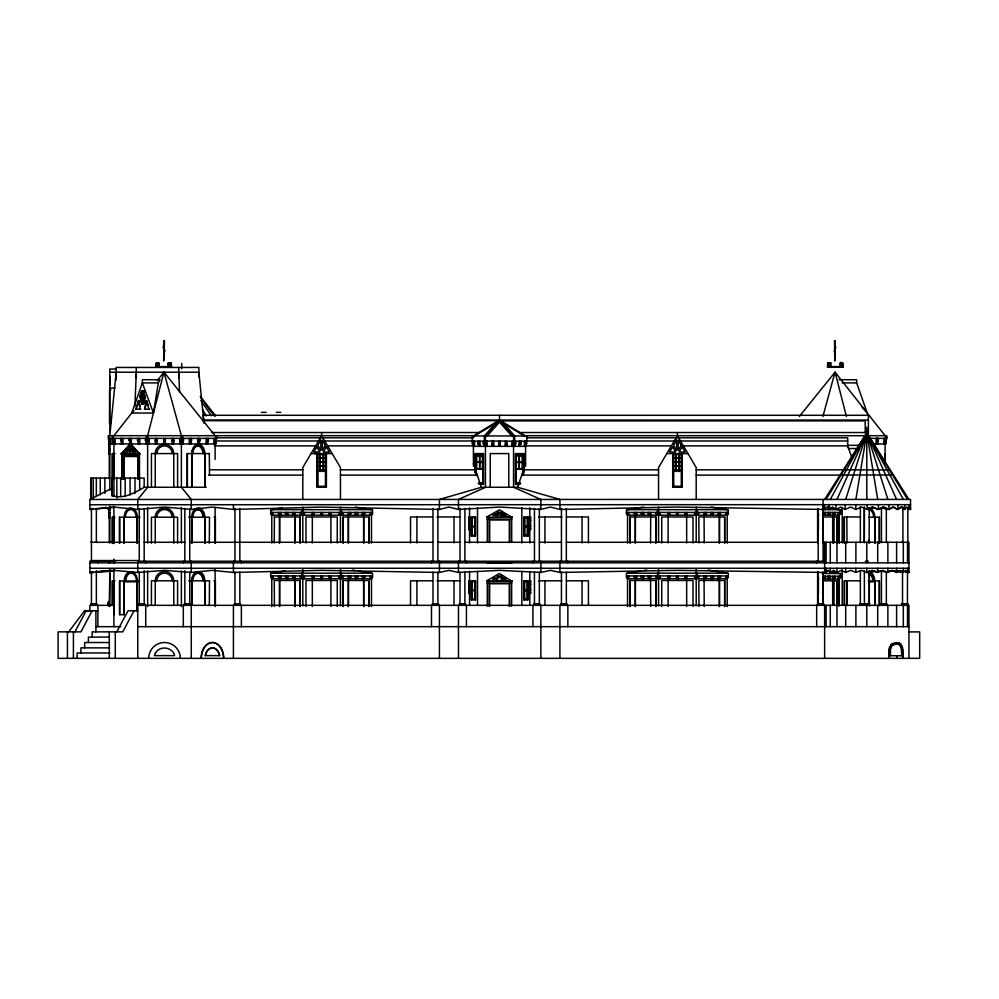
<?xml version="1.0" encoding="UTF-8"?>
<svg xmlns="http://www.w3.org/2000/svg" width="999" height="999" viewBox="0 0 999 999"><rect width="100%" height="100%" fill="white"/><g stroke="black" fill="none" stroke-linecap="round" stroke-linejoin="round"><path stroke-width="1.5" d="M479.745 446.353L479.732 444.805A1.311 0.962 -90 0 0 478.846 443.781L478.846 441.208M834.814 349.101L834.752 346.715L834.802 349.4M834.789 351.723L834.627 340.647L834.752 354.907M164.385 350.287L163.474 347.177L163.911 340.647L164.036 352.073L164.023 349.613M163.811 354.907L164.248 346.715L164.186 349.101M164.261 354.907L164.373 340.647L164.198 348.963M164.261 354.682L164.223 351.598L164.211 353.609M835.164 354.27L835.239 351.598L835.201 354.907M164.498 349.65L164.485 352.073L164.46 349.55M835.264 349.101L835.301 348.713A25.2 0.699 90 0 1 835.239 348.127L835.201 346.715L835.189 354.682M834.952 351.536L835.176 351.598M834.664 350.824L834.602 349.388L834.739 354.32M163.749 348.963L163.799 346.715L163.736 349.101M830.356 366.708L830.394 363.137L828.945 362.787M835.251 353.646L835.289 354.358L835.226 351.96M156.456 362.787L156.431 364.036L157.343 363.186M164.211 348.751L164.211 348.663A25.2 0.699 90 0 0 164.211 348.127M163.811 354.682L163.811 352.622L163.749 353.259M164.173 348.526L163.923 347.003L164.048 347.777M834.764 351.96L834.789 353.609M170.779 362.962L170.567 363.062A1.873 1.324 -90 0 1 171.129 363.923L171.204 365.035A1.973 1.399 -90 0 1 170.929 365.946A1.773 1.249 -90 0 1 170.155 366.621L168.931 366.283A1.936 1.361 -90 0 1 168.431 365.06L168.232 363.037L168.394 366.708L170.242 363.586L169.493 366.621M163.724 348.526L163.474 347.003L163.636 348.264M835.077 353.858L835.089 349.363L835.014 351.398L834.952 350.412M828.658 366.458L828.558 363.224L827.871 367.257M134.89 406.281L136.301 372.215M523.014 454.657L516.083 454.92L523.014 454.657L523.014 472.564M170.105 362.799L170.155 366.521L169.118 364.722L170.08 362.962L168.794 365.197L169.068 362.987M164.198 353.309L164.335 350.736M163.948 353.571L163.986 349.488M834.952 347.777L834.789 348.589L835.089 340.647L835.251 349.051M181.943 443.931C179.658 439.622 184.69 441.433 183.629 438.374M183.067 443.931L183.491 440.384M189.822 443.931L189.897 440.759L191.508 440.359L191.508 438.374M190.946 443.931L191.508 440.359M198.252 443.931L198.326 440.759L199.937 440.359L199.937 438.374M199.375 443.931L199.937 440.359M206.693 443.931L206.768 440.759L208.379 440.359L208.379 438.361M207.817 443.931L208.379 440.359M214.56 443.931L214.635 440.759L216.246 440.359L216.246 435.701M213.998 438.361L213.998 443.931L215.684 443.931L216.246 440.359M876.66 443.931L876.735 440.759L878.346 440.359L878.346 438.374L876.098 438.374L876.098 443.931M877.784 443.931L878.346 440.359M884.54 443.931C882.691 438.986 888.948 441.208 886.225 435.701M885.663 443.931L886.076 440.384M842.194 367.257L842.282 365.434L841.046 364.598M841.857 363.399L842.969 365.384L842.169 366.621A1.449 1.024 -90 0 1 841.77 366.658L841.445 366.621A1.449 1.024 -90 0 0 841.807 366.708L842.532 365.434M116.171 372.215L109.815 435.701L109.815 369.031L116.171 369.031M834.989 347.689L835.077 347.003M839.21 514.835L839.172 515.184A1.374 1.374 0 0 1 840.546 513.811L840.546 509.677L822.189 509.677M839.21 578.671L839.172 579.033A1.374 1.374 0 0 1 840.546 577.647L840.546 573.513L822.189 573.513M835.389 347.902L835.526 347.003L835.364 348.264M835.401 347.839L835.239 348.589L835.526 347.003M153.459 413.037L158.329 382.904L160.027 379.72L142.345 379.72L142.345 382.904L131.756 413.037L153.459 413.037L142.345 382.904L158.329 382.904M855.881 499.438L866.795 432.904L908.953 499.438M169.405 364.011L171.029 362.874L170.392 366.109M156.518 364.036L157.03 363.062M157.805 365.297L157.68 365.821A1.349 0.949 -90 0 1 157.343 366.346L156.281 366.371L156.056 365.209L157.243 363.736L157.23 365.696L157.63 364.86M158.054 365.297L157.929 365.821A1.349 0.949 -90 0 1 157.605 366.346L156.943 366.521M148.202 404.882L146.279 400.562L144.48 409.215L149.563 409.215M145.042 409.215L146.841 400.562M888.998 658.353L889.447 647.102L892.207 643.706L890.771 645.054M145.18 397.902L143.257 403.958L144.967 396.391L143.257 390.971L144.967 396.391M895.054 644.143L893.368 644.642L896.815 644.143L896.765 642.682L896.602 644.143C901.76 643.718 902.771 651.46 901.947 655.719L890.259 655.719C887.636 651.56 893.893 642.582 891.195 646.715M890.421 655.719L890.509 648.051M842.457 365.434C840.883 369.892 840.421 363.236 842.332 366.421M822.889 416.483L835.052 372.14L885.102 435.701M140.222 406.331L138.424 400.562L135.714 409.215L140.834 409.215M139.735 396.391L141.983 390.971L141.983 403.958L139.735 396.391L141.983 390.971M136.276 409.215L138.986 400.562M845.703 499.438L866.795 432.904L907.517 499.438M823.039 509.44L823.825 507.055L824.612 509.44L826.835 507.055L829.07 509.44L832.579 507.055L836.088 509.44L840.646 507.055L845.204 509.44L850.499 507.055L855.793 509.44L861.463 507.055L867.132 509.44L872.789 507.055L878.446 509.44L883.703 507.055L888.96 509.44L893.468 507.055L897.976 509.44L901.41 507.055L904.857 509.44L906.867 507.055L908.878 509.44L909.752 507.055L910.551 509.44L910.551 499.438L89.922 499.463L89.922 509.44L113.849 507.092L137.762 509.44L164.51 507.092L191.271 509.44L212.35 507.092L233.429 509.44L321.616 507.092L439.435 509.44L448.951 507.055L458.466 509.44L499.675 507.055L540.871 509.44L550.399 507.055L559.915 509.44L677.384 507.055L823.076 509.44L823.039 504.67M439.435 509.44L439.435 499.438L481.368 487.287L517.644 487.25L525.549 463.748M92.994 572.127L89.922 572.439L113.836 570.354L137.75 572.439L164.51 570.354L191.271 572.439L212.337 570.354L233.416 572.439L321.616 570.354L439.435 572.439L448.951 570.354L458.466 572.439L499.675 570.354L540.871 572.439L550.399 570.354L559.915 572.439L677.384 570.354L824.625 572.439L825.349 570.354L826.061 572.439L828.171 570.354L830.269 572.439L833.628 570.354L836.975 572.439L841.345 570.354L845.703 572.439L850.786 570.354L855.881 572.439L861.338 570.354L866.795 572.439L872.252 570.354L877.709 572.439L882.791 570.354L887.874 572.439L892.244 570.354L896.602 572.439L899.962 570.354L903.308 572.439L905.419 570.354L907.517 572.439L908.241 570.354L908.953 572.439L905.906 572.215M158.791 362.974L159.128 366.608M158.816 363.087L158.878 366.608M170.055 362.787L168.569 363.211L168.644 366.708M841.67 363.149L840.933 364.61L840.883 363.087C842.582 362.612 843.206 364.71 842.681 362.999M836.975 499.438L866.795 432.904L903.308 499.438M157.205 363.324C156.706 365.072 156.681 361.65 157.892 363.099M828.408 366.483L827.971 362.887L829.545 363.723L828.92 366.383L828.758 363.586L830.544 366.708L830.481 363.062L830.569 365.06A1.936 1.361 -90 0 1 830.069 366.283L828.92 366.67A1.773 1.249 -90 0 1 828.071 365.946A1.973 1.399 -90 0 1 827.796 365.035L827.871 363.923A1.873 1.324 -90 0 1 828.383 363.062L829.083 362.974M74.925 631.868L86.176 610.764L97.877 610.764M92.158 610.764L80.907 631.868L58.117 631.855L58.117 658.353L919.679 658.353L919.679 631.905L909.078 631.93M116.783 631.868L128.034 610.764L137.762 610.764M134.016 610.764L122.765 631.868L92.158 631.868L92.158 637.075M830.269 499.438L866.795 432.904L896.602 499.438M168.531 365.197L170.167 362.974M168.706 366.708L170.504 363.586M321.616 432.53L321.616 435.714L302.797 467.544L302.797 499.438M677.384 432.53L677.384 435.714L658.553 467.544L658.553 499.438M168.631 363.599L170.866 363.062A1.873 1.324 -90 0 1 171.378 363.923L171.453 365.035A1.973 1.399 -90 0 1 171.179 365.946A1.773 1.249 -90 0 1 170.417 366.621L169.83 366.67M841.77 362.812L841.408 364.56M826.061 499.438L866.795 432.904L887.874 499.438M824.625 499.438L866.795 432.904L877.709 499.438M842.082 366.421L842.469 364.76M842.407 366.346L842.332 365.459L841.882 366.171M156.531 364.76C155.969 370.279 161.164 362.25 157.293 366.621M68.719 631.855L84.628 610.676L89.922 610.676M157.293 363.911L156.418 364.61M113.898 435.701L133.641 410.626M157.218 380.694L163.948 372.14L215.122 435.701M799.325 416.521L835.052 372.14L846.428 416.483M158.566 363.087L156.656 362.874L156.656 363.986M841.508 366.521L840.883 363.648L842.045 362.874M169.281 363.062L168.681 365.06A1.936 1.361 -90 0 0 169.193 366.283L169.443 366.496M131.756 413.037L133.791 410.714M487.275 435.939L499.5 422.127L511.725 435.939M129.083 438.374L129.083 440.359L130.694 440.759L130.769 443.931L139.86 454.108L121.116 454.108L130.02 443.931L139.111 453.583L139.111 478.971M121.866 478.971L121.866 453.571L130.769 443.931M133.029 451.798L134.853 449.862M126.848 449.013L130.207 446.291L130.207 451.798L126.848 449.013L130.207 446.291M124.925 451.798L126.773 449.862M156.543 365.434L158.004 366.396M829.557 366.496L829.807 366.283A1.936 1.361 -90 0 0 830.319 365.06L829.719 363.062M157.33 364.935L156.593 366.346M157.018 363.249L157.842 363.087L157.954 364.598M157.28 365.172L156.843 366.346M523.576 454.395L515.921 454.395L515.921 483.553L520.666 483.291M892.157 645.441L893.531 644.642M206.206 487.262L144.156 487.262C135.002 492.669 122.914 499.712 112.25 495.492L111.776 493.881M169.38 365.172L169.905 366.521M473.451 435.939L499.5 420.055L525.549 435.939M474.662 435.939L495.691 423.114L484.353 435.939L484.353 446.353M486.738 580.806L499.425 573.476L512.187 581.343L486.738 581.343L512.187 580.806M892.045 643.706L895.466 642.682M486.775 516.97L499.5 509.79L512.225 517.494L486.775 517.494L512.225 516.97M828.995 362.999L828.77 366.221M157.892 364.86C157.33 367.095 157.193 362.312 157.854 364.56M842.02 366.283L841.295 366.421A1.349 0.949 -90 0 1 841.071 365.821L840.946 365.297M89.922 499.463L112.575 487.949M157.355 364.111L158.067 364.61L158.117 363.087C156.418 362.262 155.881 365.072 156.319 362.999M868.168 508.853L872.289 507.055L877.784 509.44L883.079 507.055L888.373 509.44L892.931 507.055L897.489 509.44L900.998 507.055L903.346 508.653M828.895 362.799L828.271 362.987M169.917 366.446L170.005 362.999M868.293 509.103L874.312 507.742M868.293 572.14L874.312 570.941M271.778 509.677L282.118 507.992M627.547 509.677L643.793 507.03M271.778 573.189L285.077 571.016M627.547 573.189L640.834 571.016M643.793 570.529L646.74 570.054M828.496 365.971C831.88 368.381 827.696 358.179 830.206 365.197L829.932 362.987M829.507 366.621L828.583 366.621A1.773 1.249 -90 0 1 827.821 365.946A1.973 1.399 -90 0 1 827.534 365.035L827.622 363.923A1.873 1.324 -90 0 1 828.134 363.062L830.369 363.599M92.944 572.689L89.922 573.039L89.922 561.238L115.047 561.238M95.966 572.352L114.086 570.991M89.922 509.44L92.944 509.115M95.966 508.778L114.086 507.43M842.157 366.508L841.658 366.346A1.349 0.949 -90 0 1 841.32 365.821L841.195 365.297M96.066 571.815L109.878 570.429L114.348 570.953M828.833 362.974L830.469 365.197M868.293 572.29L881.842 570.941M121.116 453.583L139.86 453.583L121.116 453.571L121.866 453.583M168.182 363.012L169.168 362.962M829.832 362.962L830.956 362.874M842.544 362.787L842.569 364.036L842.344 362.874C838.099 360.364 842.132 366.571 839.872 366.608M157.842 366.421L156.98 366.283M109.815 372.215L198.876 372.215L204.008 423.314M109.815 376.173L109.815 385.314M838.973 379.72L856.655 379.72L856.655 382.904L867.244 413.037L862.137 407.242M842.12 382.904L856.655 382.904M109.815 388.074L114.897 388.074M110.864 389.847L109.54 389.847L109.54 423.514L110.864 423.514M261.351 412.362L266.121 412.362M276.261 412.362L280.756 412.362M868.381 420.055L203.821 420.042L202.897 415.284L868.381 415.284L868.381 435.939L869.18 435.939L869.18 438.573M202.597 420.691L499.5 420.691M211.638 432.53L479.632 432.53M518.581 432.53L867.582 432.53L867.582 434.652M474.95 435.714L108.217 435.701L109.016 443.931M523.251 435.714L866.033 435.714M867.819 435.701L886.687 435.701L885.888 443.931L872.826 443.943M216.683 437.812L473.763 437.812M526.735 437.812L847.701 437.812L847.701 445.891L851.835 457.467M108.679 438.374L216.721 438.374M869.355 438.374L886.225 438.374L883.978 438.374L883.978 443.931M108.679 435.701L108.679 440.359L110.302 440.759L110.377 443.931M112.775 435.701L112.775 440.359L114.385 440.759L114.46 443.931M120.654 438.374L120.654 440.359L122.265 440.759L122.34 443.931M137.525 438.374L137.525 440.359L139.136 440.759L139.211 443.931M145.392 438.374L145.392 440.359L147.003 440.759L147.078 443.931M147.64 440.359L149.238 440.359M155.32 440.359L156.918 440.359M163.724 440.359L165.31 440.359M172.153 440.359L173.751 440.359M179.795 440.359L181.381 440.359M215.122 440.984L318.506 440.984M324.737 440.984L472.602 440.984M485.452 441.071L505.332 441.071L505.332 446.353M525.524 440.984L674.937 440.984M679.607 440.984L847.701 440.984M108.679 440.359L110.377 441.158M112.924 440.384L114.46 441.158M120.654 440.359L122.34 441.158M129.083 440.359L130.769 441.158M137.525 440.359L139.211 441.158M145.392 440.359L147.078 441.158M147.64 441.158L149.238 441.158M155.32 441.158L156.918 441.158M163.724 441.158L165.31 441.158M172.153 441.146L173.751 441.146M179.795 441.158L181.381 441.158M181.943 441.158L183.067 441.158M189.822 441.146L190.946 441.146M198.252 441.146L199.375 441.146M206.693 441.146L207.817 441.146M214.56 441.146L215.684 441.146M472.302 441.208L485.452 441.208M505.332 441.208L526.698 441.208M876.66 441.158L877.784 441.158M884.54 441.158L885.663 441.158M130.207 443.406L131.331 443.406M472.302 443.781A1.399 1.024 -90 0 1 473.214 444.917L473.226 446.353L525.774 446.353L525.774 445.067A1.286 0.937 -90 0 1 526.698 443.781L526.698 435.939L472.302 435.939L472.302 443.781L473.389 443.781A1.399 1.024 -90 0 1 474.3 444.917L474.313 446.353M477.747 441.208L477.747 443.781L478.846 443.781M483.204 441.208L483.204 443.781L484.29 443.781A1.286 0.937 -90 0 1 485.202 444.73L485.214 446.353M485.452 443.718L487.037 443.718M492.082 443.718L493.668 443.718M498.701 443.718L500.299 443.718M505.332 443.781L506.918 443.781M511.963 443.781L513.548 443.781M515.796 441.208L515.796 443.781L514.71 443.781A1.349 0.974 -90 0 0 513.723 445.117L513.723 446.353M521.253 441.208L521.253 443.781L520.154 443.781A1.286 0.937 -90 0 0 519.218 445.067L519.218 446.353M526.698 443.781L525.611 443.781A1.286 0.937 -90 0 0 524.675 445.067L524.675 446.353M477.747 443.781A1.311 0.962 -90 0 1 478.646 444.805L479.745 444.98M483.204 443.781A1.286 0.937 -90 0 1 484.103 444.73L485.214 444.892M485.452 444.917L487.037 444.917M492.082 444.917L493.668 444.917M498.701 444.917L500.299 444.917M505.332 444.917L506.918 444.917M511.963 444.917L513.548 444.917M473.226 445.104L474.313 445.104M513.723 445.117L514.822 445.117A1.349 0.974 -90 0 1 515.796 443.781M519.218 445.067L520.317 445.067A1.286 0.937 -90 0 1 521.253 443.781M524.675 445.067L525.774 445.067M214.847 445.891L315.609 445.891M327.635 445.891L473.451 445.891M525.549 445.891L671.365 445.891M683.391 445.891L847.701 445.891M108.754 446.291L109.815 446.291M108.754 449.013L109.815 449.013M108.754 449.862L109.815 449.862M108.754 451.798L109.815 451.798M114.985 453.583L112.3 453.583L112.25 496.403M209.503 453.583L187.2 453.583L187.2 487.25M311.051 453.596L332.192 453.596M666.808 453.596L687.949 453.596M885.102 453.583L885.364 462.762M109.815 454.108L108.754 454.108L108.754 443.931L215.921 443.931L216.721 435.701M317.507 454.258L325.724 454.258L325.724 470.429M483.017 454.383L475.362 454.383L475.362 472.627M673.376 454.258L681.593 454.258M475.924 454.645L482.842 454.907L475.924 454.645L475.924 472.552M121.866 455.956L139.111 455.956M482.679 455.969L476.66 455.969L476.66 468.693L482.679 468.693M516.258 455.981L522.265 455.981L522.265 468.706L516.258 468.706M137.8 456.493L123.926 456.493L123.926 479.208M317.782 461.875L319.767 461.875L319.767 458.129L317.782 458.129L317.782 465.884L319.767 465.884L319.767 462.137L317.782 462.137M673.638 461.875L675.624 461.875L675.624 458.129L673.638 458.129L673.638 465.884L675.624 465.884L675.624 462.137L673.638 462.137M482.579 462.2L476.76 462.2L482.579 462.462M516.358 462.212L522.177 462.212M516.358 462.475L522.177 462.475M476.298 469.218L482.842 469.218M516.083 469.23L522.639 469.23M209.603 469.805L302.797 469.805M340.447 469.805L475.487 469.805M523.513 469.805L658.553 469.805M696.203 469.805L844.53 469.805M890.296 469.992L844.205 469.805M317.382 470.429L325.861 470.429M673.239 470.429L681.73 470.429M317.382 470.954L325.861 470.954M673.239 470.954L681.73 470.954M317.507 471.091L325.724 471.091L325.724 486.725M673.376 471.091L681.593 471.091M840.109 475.012L893.481 475.012M208.479 475.124L302.797 475.124M340.447 475.124L477.285 475.124M521.715 475.124L658.553 475.124M696.203 475.124L840.122 475.124M109.815 478.096L90.722 478.096L90.722 499.438M478.683 483.004L483.017 483.004L478.271 483.266M520.242 483.017L515.921 483.017L516.308 454.395M515.921 483.553L520.279 483.553M478.996 484.328L483.566 484.328L483.566 453.583L474.812 453.583L474.812 472.028M519.942 484.353L515.372 484.353L515.372 453.596L524.125 453.596L524.125 472.04M317.782 486.326L325.462 486.326M673.638 486.326L681.33 486.326M317.382 486.725L325.861 486.725L325.861 454.12L317.382 454.12L317.507 486.725M673.239 486.725L681.73 486.725L681.73 454.12L673.239 454.12L673.376 486.725M89.922 504.745L910.551 504.67M108.754 509.915L109.815 509.915M270.692 512.437L372.54 512.437M626.448 512.437L728.296 512.437M840.546 512.437L823.026 512.437L823.026 515.184L839.41 515.184A1.374 1.136 -90 0 1 840.546 513.811L840.521 509.677M108.754 512.637L109.815 512.637M108.754 513.486L109.815 513.486M270.692 513.811A1.374 0.787 -90 0 1 271.466 515.184L371.765 515.184A1.374 0.787 -90 0 1 372.54 513.811L372.54 509.677L270.692 509.677L270.692 513.811L272.003 513.811A1.374 0.787 -90 0 1 272.777 515.184M278.546 512.437L278.546 513.811L279.857 513.811A1.374 0.787 -90 0 1 280.644 515.184M285.539 512.437L285.539 513.811L286.85 513.811A1.374 0.787 -90 0 1 287.637 515.184M292.532 512.437L292.532 513.811L293.843 513.811A1.374 0.787 -90 0 1 294.618 515.184M300.387 512.437L300.387 513.811L301.698 513.811A1.374 0.787 -90 0 1 302.485 515.184M302.797 513.811L304.395 513.811M312.337 513.811L313.936 513.811M320.829 513.811L322.415 513.811M329.308 513.811L330.894 513.811M338.848 513.811L340.447 513.811M340.746 515.184A1.374 0.787 -90 0 1 341.521 513.811L342.832 513.811L342.832 512.437M348.601 515.184A1.374 0.787 -90 0 1 349.388 513.811L350.699 513.811L350.699 512.437M355.594 515.184A1.374 0.787 -90 0 1 356.381 513.811L357.692 513.811L357.692 512.437M362.587 515.184A1.374 0.787 -90 0 1 363.361 513.811L364.672 513.811L364.672 512.437M370.454 515.184A1.374 0.787 -90 0 1 371.228 513.811L372.54 513.811M626.448 513.811A1.374 0.787 -90 0 1 627.222 515.184L727.522 515.184A1.374 0.787 -90 0 1 728.296 513.811L728.296 509.677L626.448 509.677L626.448 513.811L627.759 513.811A1.374 0.787 -90 0 1 628.533 515.184M634.315 512.437L634.315 513.811L635.614 513.811A1.374 0.787 -90 0 1 636.4 515.184M641.296 512.437L641.296 513.811L642.607 513.811A1.374 0.787 -90 0 1 643.393 515.184M648.289 512.437L648.289 513.811L649.6 513.811A1.374 0.787 -90 0 1 650.374 515.184M656.156 512.437L656.156 513.811L657.467 513.811A1.374 0.787 -90 0 1 658.241 515.184M658.553 513.811L660.152 513.811M668.106 513.811L669.692 513.811M676.585 513.811L678.171 513.811M685.064 513.811L686.663 513.811M694.605 513.811L696.203 513.811M696.503 515.184A1.374 0.787 -90 0 1 697.277 513.811L698.588 513.811L698.588 512.437M704.37 515.184A1.374 0.787 -90 0 1 705.144 513.811L706.455 513.811L706.455 512.437M711.35 515.184A1.374 0.787 -90 0 1 712.137 513.811L713.448 513.811L713.448 512.437M718.343 515.184A1.374 0.787 -90 0 1 719.118 513.811L720.429 513.811L720.429 512.437M726.211 515.184A1.374 0.787 -90 0 1 726.985 513.811L728.296 513.811M823.463 515.184A1.374 1.136 -90 0 1 824.6 513.811L825.499 513.811L825.499 512.437M828.271 515.184A1.374 1.136 -90 0 1 829.407 513.811L830.306 513.811L830.306 512.437M833.079 515.184A1.374 1.136 -90 0 1 834.215 513.811L835.114 513.811L835.114 512.437M838.486 515.184A1.374 1.136 -90 0 1 839.622 513.811L840.546 513.811A1.374 1.136 -90 0 0 839.385 515.184M817.619 515.184L818.955 515.184M108.754 515.409L109.815 515.409M274.25 516.97L300.175 516.97L300.175 542.981M432.367 516.97L410.539 516.97L410.539 542.981M436.913 516.97L460.377 516.97M469.555 516.97L468.756 516.97L468.756 529.695L469.555 529.695M529.795 516.958L530.581 516.958L530.581 529.682L529.795 529.682M538.586 516.97L561.95 516.97M566.595 516.97L588.423 516.97L588.423 542.981M817.619 516.97L818.406 516.97L818.406 529.695L817.619 529.695M838.96 516.97L839.222 542.981M860.626 516.97L844.205 516.97L844.205 542.981M108.754 517.207L109.815 517.195M114.985 517.207L112.3 517.207L112.3 543.219M140.047 517.207L119.43 517.207L119.43 543.219M188.699 517.207L209.503 517.207L209.315 543.219M214.061 517.207L215.397 517.207L215.397 543.219M868.955 517.207L879.47 517.207L879.47 543.219M109.815 517.719L108.754 517.719L108.754 508.928M524.388 517.744L527.709 517.744L527.709 526.098L524.388 526.098M529.795 517.744L530.581 517.744M529.795 518.019L530.581 518.019M487.3 519.355L511.7 519.355M468.756 520.154L469.555 520.154M529.795 520.129L530.581 520.129M817.619 520.154L818.406 520.154M529.795 520.204L530.581 520.204M529.795 520.729L530.581 520.729M529.795 525.899L530.581 525.899M468.756 526.51L469.555 526.51M529.795 526.498L530.581 526.436M817.619 526.51L818.406 526.51M524.388 526.898L527.709 526.898L527.709 535.239L524.388 535.239M529.795 528.621L530.581 528.621M529.795 528.883L530.581 528.883M91.446 542.282L139.273 542.282M144.181 542.282L184.84 542.282M189.748 542.282L433.004 542.282M437.912 542.282L459.99 542.282M464.897 542.282L534.453 542.282M539.348 542.282L561.438 542.282M566.346 542.282L818.193 542.282M823.101 542.282L908.953 542.282L908.94 572.439L905.931 572.14M91.446 560.551L139.273 560.551M824.625 561.238L137.75 561.238L137.75 572.439M865.309 561.238L868.281 561.238M89.922 562.824L908.953 562.824M89.922 568.269L908.953 568.269M109.815 573.588L109.278 605.269M270.692 575.936L372.54 575.936M626.448 575.936L728.296 575.936M840.546 576.273L823.026 576.273L823.026 579.033L839.41 579.033A1.374 1.136 -90 0 1 840.546 577.647L840.521 573.513M270.692 577.322A1.374 0.787 -90 0 1 271.466 578.696L371.765 578.696A1.374 0.787 -90 0 1 372.54 577.322L372.54 573.189L270.692 573.189L270.692 577.322L272.003 577.322A1.374 0.787 -90 0 1 272.777 578.696M278.546 575.936L278.546 577.322L279.857 577.322A1.374 0.787 -90 0 1 280.644 578.696M285.539 575.936L285.539 577.322L286.85 577.322A1.374 0.787 -90 0 1 287.637 578.696M292.532 575.936L292.532 577.322L293.843 577.322A1.374 0.787 -90 0 1 294.618 578.696M300.387 575.936L300.387 577.322L301.698 577.322A1.374 0.787 -90 0 1 302.485 578.696M302.797 577.322L304.395 577.322M312.337 577.322L313.936 577.322M320.829 577.322L322.415 577.322M329.308 577.322L330.894 577.322M338.848 577.322L340.447 577.322M340.746 578.696A1.374 0.787 -90 0 1 341.521 577.322L342.832 577.322L342.832 575.936M348.601 578.696A1.374 0.787 -90 0 1 349.388 577.322L350.699 577.322L350.699 575.936M355.594 578.696A1.374 0.787 -90 0 1 356.381 577.322L357.692 577.322L357.692 575.936M362.587 578.696A1.374 0.787 -90 0 1 363.361 577.322L364.672 577.322L364.672 575.936M370.454 578.696A1.374 0.787 -90 0 1 371.228 577.322L372.54 577.322M626.448 577.322A1.374 0.787 -90 0 1 627.222 578.696L727.522 578.696A1.374 0.787 -90 0 1 728.296 577.322L728.296 573.189L626.448 573.189L626.448 577.322L627.759 577.322A1.374 0.787 -90 0 1 628.533 578.696M634.315 575.936L634.315 577.322L635.614 577.322A1.374 0.787 -90 0 1 636.4 578.696M641.296 575.936L641.296 577.322L642.607 577.322A1.374 0.787 -90 0 1 643.393 578.696M648.289 575.936L648.289 577.322L649.6 577.322A1.374 0.787 -90 0 1 650.374 578.696M656.156 575.936L656.156 577.322L657.467 577.322A1.374 0.787 -90 0 1 658.241 578.696M658.553 577.322L660.152 577.322M668.106 577.322L669.692 577.322M676.585 577.322L678.171 577.322M685.064 577.322L686.663 577.322M694.605 577.322L696.203 577.322M696.503 578.696A1.374 0.787 -90 0 1 697.277 577.322L698.588 577.322L698.588 575.936M704.37 578.696A1.374 0.787 -90 0 1 705.144 577.322L706.455 577.322L706.455 575.936M711.35 578.696A1.374 0.787 -90 0 1 712.137 577.322L713.448 577.322L713.448 575.936M718.343 578.696A1.374 0.787 -90 0 1 719.118 577.322L720.429 577.322L720.429 575.936M726.211 578.696A1.374 0.787 -90 0 1 726.985 577.322L728.296 577.322M823.463 579.033A1.374 1.136 -90 0 1 824.6 577.647L825.499 577.647L825.499 576.273M828.271 579.033A1.374 1.136 -90 0 1 829.407 577.647L830.306 577.647L830.306 576.273M833.079 579.033A1.374 1.136 -90 0 1 834.215 577.647L835.114 577.647L835.114 576.273M838.486 579.033A1.374 1.136 -90 0 1 839.622 577.647L840.546 577.647A1.374 1.136 -90 0 0 839.385 579.033M817.619 579.033L818.955 579.033M114.985 580.806L112.3 580.806L112.3 605.294M188.699 580.806L209.503 580.806L209.315 605.294M213.936 580.906L215.397 580.906L215.397 605.394M432.367 580.806L410.539 580.806L410.539 605.294M437 580.806L460.377 580.806M469.555 580.806L468.756 580.806L468.756 593.531L469.555 593.531M529.795 580.806L530.581 580.806L530.581 593.531L529.795 593.531M538.586 580.806L561.95 580.806M566.595 580.806L588.423 580.806L588.423 605.294M817.619 580.806L818.406 580.806L818.406 593.531L817.619 593.531M838.96 580.806L839.222 605.294M860.576 580.806L844.292 580.806L844.292 605.294M113.898 581.006L113.898 614.685M138.087 581.006L119.53 581.006L119.53 614.685L124.213 614.685L124.213 581.006A9.278 6.556 -90 0 1 130.769 571.728A9.278 6.556 -90 0 1 137.338 581.006L137.338 611.613M868.206 581.006L879.47 581.006L879.47 605.494M529.795 581.605L530.581 581.605M125.524 581.805L137.712 581.805M529.795 581.868L530.581 581.868M868.793 581.805L873.476 581.805M487.262 583.191L511.65 583.191M468.756 583.99L469.555 583.99M529.795 584.053L530.581 584.053M817.619 583.99L818.406 583.99M529.795 584.59L530.581 584.59M529.795 589.76L530.581 589.76M468.756 590.359L469.555 590.359M817.619 590.359L818.406 590.359M529.795 592.469L530.581 592.469M529.795 592.744L530.581 592.744M109.278 601.361L107.892 602.559A4.458 4.458 0 0 0 107.892 604.944L108.816 606.143M109.278 601.748L108.204 603.496L109.278 605.706M869.842 603.746L859.827 603.746L859.827 605.332M901.323 603.746L907.279 603.746M114.086 605.332L89.922 605.332L89.922 611.425M95.904 626.673L120.867 626.673M137.762 626.673L908.953 626.673M109.316 637.075L88.412 637.075L88.412 642.532M109.615 642.532L84.665 642.532L84.665 647.864M900.149 643.706L899.262 643.181L901.073 644.417L902.609 647.951L902.921 658.353M901.073 644.417L902.709 649.8L902.709 658.353M899.6 644.942L901.285 647.727L901.735 655.719M109.615 647.864L80.907 647.864L80.907 652.959M888.998 649.15L889.16 658.353M109.915 652.959L77.16 652.959L77.16 658.353M216.246 438.374L215.122 438.361L215.122 440.359M314.111 453.583L316.558 453.596M895.766 642.632L896.765 642.682M896.602 642.682L899.475 643.181M889.235 571.003L902.884 571.99M170.092 366.608L171.129 367.257M890.871 570.641L902.921 571.84M710.976 507.03L727.222 509.677M355.219 507.03L371.466 509.677M708.016 570.054L727.222 573.189M352.26 570.054L355.219 570.529M358.166 571.016L371.466 573.189M841.308 364.847C842.095 366.596 840.783 362.462 842.582 364.61M880.344 570.941L887.861 572.439L887.874 568.269M881.842 508.079L887.861 509.44M827.572 506.98L838.96 509.677M826.148 570.479L838.96 573.513M170.592 366.483L170.642 363.324L169.917 362.974M517.644 487.25L559.915 499.438L559.915 509.44M156.418 366.521L157.193 366.708A1.449 1.024 -90 0 0 157.48 366.658L157.23 366.658A1.449 1.024 90 0 1 156.93 366.708L156.806 367.257M841.982 363.249L841.158 363.087L841.133 364.61M524.338 435.939L503.309 423.114L514.647 435.939L514.822 446.353M483.017 483.541L482.629 454.383M841.658 363.186L842.269 363.986M841.97 363.062L842.482 364.036M127.597 449.013L130.207 451.798M200.25 396.366L215.384 415.609M200.824 397.814L214.96 416.308M157.118 366.171L156.731 365.397L156.843 366.621M206.194 405.207L211.788 412.599M200.886 400.599L211.351 415.771M677.384 435.714L696.203 467.544L696.203 499.438M321.616 435.714L340.447 467.544L340.447 499.438M840.184 363.087L840.122 366.608M828.496 363.586L830.294 366.708M202.422 409.253L206.206 415.921M473.451 463.748L481.368 487.287M910.551 509.44L909.752 507.055L908.878 509.44L908.878 504.67M146.279 400.562L149.001 409.215M140.297 396.391L141.983 403.958M138.424 400.562L140.272 409.215M163.474 347.003L163.611 347.939M834.802 349.051L834.802 348.688A25.2 0.699 -90 0 1 834.789 348.127L834.802 348.164M156.468 365.434L156.581 366.621M834.59 351.173L834.515 352.073L834.502 350.786M178.746 372.215L179.583 392.345M834.739 354.682L834.789 353.846M908.953 658.353L908.953 605.332L137.762 605.332L137.762 658.353M907.841 508.416L907.841 542.594M907.966 603.746L907.966 605.332M907.679 541.483L907.679 542.282M907.517 542.282L907.517 562.824M907.517 568.269L907.429 603.746M907.517 605.332L907.517 626.673M904.857 504.67L904.857 509.44M903.308 542.282L903.308 562.824M903.308 568.269L903.308 572.439M903.308 605.332L903.308 626.673M902.934 506.855L902.934 542.594M902.522 570.654L902.522 603.746M902.247 541.483L902.247 542.282M897.976 504.67L897.976 509.44M896.815 655.719L896.765 658.353M896.602 542.282L896.602 562.824M896.602 568.269L896.602 572.439M896.602 605.332L896.602 626.673M888.96 504.67L888.96 509.44M887.874 542.282L887.874 562.824M887.874 605.332L887.874 626.673M886.875 605.332L886.875 603.746L880.906 603.746L880.906 605.332M886.338 508.416L886.338 542.594M886.338 572.152L886.338 603.746M885.102 438.374L885.102 440.359M885.102 443.931L885.102 462.762M881.443 508.416L881.443 542.594M881.443 570.654L881.443 603.746M879.282 517.207L879.282 543.219M879.282 581.006L879.282 605.494M878.446 504.67L878.446 509.44M877.709 542.282L877.709 562.824M877.709 568.269L877.709 572.439M877.709 605.332L877.709 626.673M877.222 438.374L877.222 440.359M874.974 517.207L874.974 543.219M874.974 581.006L874.974 605.494M874.787 543.219L874.787 517.207A9.278 6.556 -90 0 0 868.231 507.929M874.787 605.494L874.787 581.006A9.278 6.556 -90 0 0 869.929 572.052M869.242 508.416L869.13 542.594M867.132 504.67L867.132 509.44M866.795 427.21L866.795 499.438M866.795 542.282L866.795 562.824M866.795 568.269L866.795 572.439M866.795 605.332L866.795 626.673M865.196 432.929L865.196 420.891L499.5 420.891L499.5 415.284M864.335 570.654L864.397 603.746M860.364 506.855L860.364 542.594M860.364 570.654L860.364 603.746M855.793 504.67L855.793 509.44M855.881 542.282L855.881 562.824M855.881 568.269L855.881 572.439M855.881 605.332L855.881 626.673M847.127 580.806L847.127 605.294M846.84 516.97L846.99 542.981M846.902 580.806L846.902 605.294M845.703 542.282L845.703 562.824M845.703 568.269L845.703 572.439M845.703 605.332L845.703 626.673M845.204 504.67L845.204 509.44M844.517 580.806L844.517 605.294M844.355 516.97L844.355 542.981M842.632 366.621L842.632 367.257M842.207 507.729L842.207 542.932M842.207 569.805L842.207 605.157M839.622 512.437L839.622 513.811M839.622 576.273L839.622 577.647M838.96 515.184L838.96 542.981M838.96 579.033L838.96 606.218M838.049 512.437L838.049 515.184M838.049 576.273L838.049 579.033M837.374 542.981L837.374 516.97L823.026 516.97L823.026 542.981M837.374 605.294L837.374 580.806L823.026 580.806L823.026 605.294M837.15 516.97L837.15 542.981M837.15 580.806L837.15 605.294M836.975 542.282L836.975 562.824M836.975 568.269L836.975 572.439M836.975 605.332L836.975 626.673M836.088 504.67L836.088 509.44M835.189 351.598L834.727 360.989L834.864 351.598M834.215 512.437L834.215 513.811M834.215 576.273L834.215 577.647M833.765 516.97L833.765 542.981M833.765 580.806L833.765 605.294M833.541 516.97L833.541 542.981M833.541 580.806L833.541 605.294M832.642 512.437L832.642 515.184M832.666 516.97L832.666 542.981M832.642 576.273L832.642 579.033M832.666 580.806L832.666 605.294M830.269 542.282L830.269 562.824M830.269 568.269L830.269 572.439M830.269 605.332L830.269 626.673M829.407 512.437L829.407 513.811M829.407 576.273L829.407 577.647M829.07 504.67L829.07 509.44M828.733 576.273L828.733 579.033M828.321 366.621L828.321 367.257M827.834 512.437L827.834 515.184M827.834 576.273L827.834 579.033M826.061 542.282L826.061 562.824M826.061 568.269L826.061 572.439M826.061 605.332L826.061 626.673M824.612 504.67L824.612 509.44M824.6 512.437L824.6 513.811M824.625 542.282L824.625 572.439M824.6 576.273L824.6 577.647M824.625 605.332L824.625 658.353M823.626 605.332L823.626 603.746L817.669 603.746L817.669 605.332M823.076 499.438L823.101 561.238M823.101 572.152L823.238 605.294M818.193 508.416L818.193 561.238M818.193 572.152L818.193 603.746M817.619 509.265L817.619 543.081M817.619 571.341L817.619 605.157M816.67 561.238L816.67 562.824M816.67 605.332L816.67 626.673M727.222 514.235L727.222 543.081M727.222 576.223L727.222 606.593M726.985 512.437L726.985 513.811M726.985 575.936L726.985 577.322M725.911 512.437L725.911 515.184M725.911 575.936L725.911 578.696M724.75 542.981L724.75 516.97L698.825 516.97L698.975 542.981M724.75 606.493L724.75 580.469L698.825 580.469L698.975 606.493M724.6 516.97L724.6 542.981M724.6 580.469L724.6 606.493M719.505 516.97L719.505 542.981M719.505 580.469L719.505 606.493M719.355 516.97L719.355 542.981M719.355 580.469L719.355 606.493M719.118 512.437L719.118 513.811M719.118 575.936L719.118 577.322M718.044 512.437L718.044 515.184M718.044 575.936L718.044 578.696M712.137 512.437L712.137 513.811M712.137 575.936L712.137 577.322M711.051 512.437L711.051 515.184M711.051 575.936L711.051 578.696M705.144 512.437L705.144 513.811M705.144 575.936L705.144 577.322M704.07 512.437L704.07 515.184M704.07 516.97L704.22 542.981M704.07 575.936L704.07 578.696M704.07 580.469L704.22 606.493M697.277 509.677L697.277 513.811M697.277 573.189L697.277 577.322M696.203 507.142L696.203 542.382M696.203 569.38L696.203 605.881M694.605 512.437L694.605 515.184M694.605 575.936L694.605 578.696M693.019 542.981L693.019 516.97L661.738 516.97L661.738 542.981M693.019 606.493L693.019 580.469L661.738 580.469L661.738 606.493M686.663 512.437L686.663 515.184M686.663 516.97L686.663 542.981M686.663 575.936L686.663 578.696M686.663 580.469L686.663 606.493M685.064 512.437L685.064 515.184M685.064 575.936L685.064 578.696M682.255 453.596L682.255 487.262L672.714 487.262L672.714 453.596M681.33 486.725L681.33 471.353L673.638 471.353L673.638 486.725M679.345 469.892L679.345 466.146L681.33 466.146L681.33 469.892L673.638 469.892L673.638 466.146L675.624 466.146L675.624 469.892M679.07 469.892L679.07 466.146L675.898 466.146L675.898 469.892M678.171 512.437L678.171 515.184M678.171 575.936L678.171 578.696M676.585 512.437L676.585 515.184M676.585 575.936L676.585 578.696M669.692 512.437L669.692 515.184M669.692 575.936L669.692 578.696M668.106 512.437L668.106 515.184M668.106 516.97L668.106 542.981M668.106 575.936L668.106 578.696M668.106 580.469L668.106 606.493M660.152 512.437L660.152 515.184M660.152 575.936L660.152 578.696M658.553 507.142L658.553 542.382M658.553 569.38L658.553 605.881M657.467 509.677L657.467 513.811M657.467 573.189L657.467 577.322M655.931 542.981L655.931 516.97L630.007 516.97L630.007 542.981M655.931 606.493L655.931 580.469L630.007 580.469L630.007 606.493M655.781 516.97L655.781 542.981M655.781 580.469L655.781 606.493M650.699 512.437L650.699 515.184M650.699 516.97L650.549 542.981M650.699 575.936L650.699 578.696M650.549 580.469L650.699 606.493M649.6 512.437L649.6 513.811M649.6 575.936L649.6 577.322M643.706 512.437L643.706 515.184M643.706 575.936L643.706 578.696M642.607 512.437L642.607 513.811M642.607 575.936L642.607 577.322M636.713 512.437L636.713 515.184M636.713 575.936L636.713 578.696M635.614 512.437L635.614 513.811M635.614 575.936L635.614 577.322M635.401 516.97L635.401 542.981M635.401 580.469L635.401 606.493M635.252 516.97L635.252 542.981M635.252 580.469L635.252 606.493M630.157 516.97L630.157 542.981M630.157 580.469L630.157 606.493M628.846 512.437L628.846 515.184M628.846 575.936L628.846 578.696M627.759 512.437L627.759 513.811M627.759 575.936L627.759 577.322M627.547 514.235L627.547 543.081M627.547 576.223L627.547 606.593M582.055 516.97L582.055 542.981M582.055 580.806L582.055 605.294M567.869 561.238L567.869 562.824M567.869 605.332L567.869 626.673M566.87 605.332L566.87 603.746L560.901 603.746L560.901 605.332M566.346 508.416L566.346 561.238M566.346 572.152L566.346 603.746M561.438 508.416L561.438 561.238M561.438 572.152L561.438 603.746M559.915 561.238L559.915 572.439M559.915 605.332L559.915 658.353M544.942 516.97L544.942 543.081M544.942 580.806L544.942 605.294M540.871 509.44L540.871 499.438L513.548 487.25L513.548 435.939L499.5 420.055L485.452 435.939L485.452 487.312L458.466 499.438L458.466 509.44M540.871 561.238L540.871 572.439M540.871 605.332L540.871 658.353M539.885 605.332L539.885 603.746L533.916 603.746L533.916 605.332M539.348 508.416L539.348 561.238M539.348 572.152L539.348 603.746M534.453 508.416L534.453 561.238M534.453 572.152L534.453 603.746M532.917 561.238L532.917 562.824M532.917 605.332L532.917 626.673M529.795 507.729L529.795 542.932M529.795 571.341L529.795 605.157M527.809 516.958L527.809 536.038M527.809 580.806L527.809 599.899M527.247 517.744L527.247 526.098M527.247 526.898L527.247 535.239M527.247 581.605L527.247 589.959M527.247 590.746L527.247 599.1M525.611 441.208L525.549 466.071M524.862 517.744L524.862 526.098M524.862 526.898L524.862 535.239M524.45 441.208L524.45 446.353M524.575 581.605L524.575 589.959M524.575 590.746L524.575 599.1M524.3 516.958L524.3 536.038M524.013 580.806L524.013 599.899M523.738 453.596L523.576 474.163M523.189 454.395L523.189 472.477M522.639 454.92L522.639 475.624M521.84 507.729L521.84 542.932M521.84 571.341L521.84 605.157M520.317 445.067L520.317 446.353M520.154 441.208L520.092 446.353M519.355 455.981L519.355 462.212M519.355 462.475L519.355 468.706M519.005 441.208L519.005 446.353M519.168 455.981L519.168 462.212M519.168 462.475L519.168 468.706M516.096 454.657L516.083 483.017M515.759 453.596L515.759 484.353M511.963 441.208L511.963 446.353M511.963 562.824L487.037 562.824M511.7 516.97L511.7 542.357M511.65 580.806L511.65 606.206M509.84 519.355L509.84 542.357M509.79 583.191L509.79 606.206M509.303 542.607L509.303 519.88L489.697 519.88L489.697 542.607M509.265 606.443L509.265 583.728L489.647 583.728L489.647 606.443M508.778 487.25L508.778 453.583L490.222 453.583L490.222 487.25M506.918 441.208L506.918 446.353M500.299 441.071L500.299 446.353M498.701 441.071L498.701 446.353M493.668 441.071L493.668 446.353M492.082 441.071L492.082 446.353M489.16 519.355L489.16 542.357M489.123 583.191L489.123 606.206M487.3 516.97L487.3 542.357M487.262 580.806L487.262 606.206M487.037 441.071L487.037 446.353M484.115 444.892L484.115 446.353M483.179 453.583L483.179 484.328M482.829 454.645L482.842 483.004M482.48 455.969L482.48 468.693M479.995 441.208L479.995 446.353M479.757 455.969L479.757 462.2M479.757 462.462L479.757 468.693M479.582 455.969L479.582 462.2M479.582 462.462L479.582 468.693M478.908 442.495L478.908 446.353M478.658 444.98L478.658 446.353M477.51 507.729L477.51 542.932M477.51 571.341L477.51 605.157M476.298 454.907L476.298 475.611M475.736 454.383L475.736 472.465M475.337 516.97L475.337 536.051M475.337 580.806L475.337 599.899M475.199 453.583L475.199 472.028M474.775 517.769L474.775 526.111M474.775 526.91L474.775 535.264M474.775 581.605L474.775 589.959M474.775 590.746L474.775 599.1M474.55 441.208L474.55 446.353M473.451 466.071L473.389 441.208M472.102 517.769L472.102 526.111M472.102 526.91L472.102 535.264M472.102 581.605L472.102 589.959M472.102 590.746L472.102 599.1M471.54 516.97L471.54 536.051M471.54 580.806L471.54 599.899M469.555 507.729L469.555 542.932M469.555 571.341L469.555 605.157M466.421 561.238L466.421 562.824M466.421 605.332L466.421 626.673M465.434 605.332L465.434 603.746L459.465 603.746L459.465 605.332M464.897 508.416L464.897 561.238M464.897 572.152L464.897 603.746M459.99 508.416L459.99 561.238M459.99 572.152L459.99 603.746M458.466 561.238L458.466 572.439M458.466 605.332L458.466 658.353M454.021 516.97L454.021 542.981M454.021 580.806L454.021 605.294M439.435 561.238L439.435 572.439M439.435 605.332L439.435 658.353M438.436 605.332L438.436 603.746L432.48 603.746L432.48 605.332M437.912 508.416L437.912 561.238M437.912 572.152L437.912 603.746M433.004 508.416L433.004 561.238M433.004 572.152L433.004 603.746M431.481 561.238L431.481 562.824M431.481 605.332L431.481 626.673M416.908 516.97L416.908 542.981M416.908 580.806L416.908 605.294M371.466 514.235L371.466 543.081M371.466 576.223L371.466 606.593M371.228 512.437L371.228 513.811M371.228 575.936L371.228 577.322M370.154 512.437L370.154 515.184M370.154 575.936L370.154 578.696M368.993 542.981L368.993 516.97L343.069 516.97L343.069 542.981M368.993 606.493L368.993 580.469L343.069 580.469L343.069 606.493M368.843 516.97L368.843 542.981M368.843 580.469L368.843 606.493M363.748 516.97L363.748 542.981M363.748 580.469L363.748 606.493M363.599 516.97L363.599 542.981M363.599 580.469L363.599 606.493M363.361 512.437L363.361 513.811M363.361 575.936L363.361 577.322M362.287 512.437L362.287 515.184M362.287 575.936L362.287 578.696M356.381 512.437L356.381 513.811M356.381 575.936L356.381 577.322M355.294 512.437L355.294 515.184M355.294 575.936L355.294 578.696M349.388 512.437L349.388 513.811M349.388 575.936L349.388 577.322M348.464 516.97L348.464 542.981M348.464 580.469L348.464 606.493M348.314 512.437L348.314 515.184M348.314 516.97L348.314 542.981M348.314 575.936L348.314 578.696M348.314 580.469L348.314 606.493M343.219 516.97L343.219 542.981M343.219 580.469L343.219 606.493M341.521 509.677L341.521 513.811M341.521 573.189L341.521 577.322M340.447 507.142L340.447 542.382M340.447 569.38L340.447 605.881M338.848 512.437L338.848 515.184M338.848 575.936L338.848 578.696M337.262 542.981L337.262 516.97L305.981 516.97L305.981 542.981M337.262 606.493L337.262 580.469L305.981 580.469L305.981 606.493M330.894 512.437L330.894 515.184M330.894 516.97L330.894 542.981M330.894 575.936L330.894 578.696M330.894 580.469L330.894 606.493M329.308 512.437L329.308 515.184M329.308 575.936L329.308 578.696M326.398 453.596L326.398 487.262L316.845 487.262L316.845 453.596M325.462 486.725L325.462 471.353L317.782 471.353L317.782 486.725M323.476 469.892L323.476 466.146L325.462 466.146L325.462 469.892L317.782 469.892L317.782 466.146L319.767 466.146L319.767 469.892M323.214 469.892L323.214 466.146L320.03 466.146L320.03 469.892M322.415 512.437L322.415 515.184M322.415 575.936L322.415 578.696M320.829 512.437L320.829 515.184M320.829 575.936L320.829 578.696M313.936 512.437L313.936 515.184M313.936 575.936L313.936 578.696M312.337 512.437L312.337 515.184M312.337 516.97L312.337 542.981M312.337 575.936L312.337 578.696M312.337 580.469L312.337 606.493M304.395 512.437L304.395 515.184M304.395 575.936L304.395 578.696M302.797 507.142L302.797 542.382M302.797 569.38L302.797 605.881M301.698 509.677L301.698 513.811M301.698 573.189L301.698 577.322M300.175 606.493L300.175 580.469L274.25 580.469L274.4 606.493M300.025 516.97L300.025 542.981M300.025 580.469L300.025 606.493M294.93 512.437L294.93 515.184M294.93 575.936L294.93 578.696M293.843 512.437L293.843 513.811M293.843 575.936L293.843 577.322M287.949 512.437L287.949 515.184M287.949 575.936L287.949 578.696M286.85 512.437L286.85 513.811M286.85 575.936L286.85 577.322M280.956 512.437L280.956 515.184M280.956 575.936L280.956 578.696M279.857 512.437L279.857 513.811M279.857 575.936L279.857 577.322M279.645 516.97L279.645 542.981M279.645 580.469L279.645 606.493M279.495 516.97L279.495 542.981M279.495 580.469L279.495 606.493M274.4 516.97L274.25 542.981M273.089 512.437L273.089 515.184M273.089 575.936L273.089 578.696M272.003 512.437L272.003 513.811M272.003 575.936L272.003 577.322M271.778 514.235L271.778 543.081M271.778 576.223L271.778 606.593M241.371 561.238L241.371 562.824M241.371 605.332L241.371 626.673M240.372 605.332L240.372 603.746L234.415 603.746L234.415 605.332M239.847 508.416L239.847 561.238M239.847 572.152L239.847 603.746M234.94 508.416L234.94 561.238M234.94 572.152L234.94 603.746M233.429 504.67L233.429 509.44M233.416 561.238L233.416 572.439M233.416 605.332L233.416 658.353M215.122 443.931L215.122 459.428M215.122 507.43L215.122 543.219M215.122 569.368L215.122 606.543M209.315 453.583L209.503 475.012M207.255 438.361L207.255 440.359M206.131 438.361L206.131 443.931M205.007 453.583L205.007 487.25M205.007 517.207L205.007 543.219M205.007 580.806L205.007 605.294M204.82 487.25L204.82 453.583A9.278 6.556 -90 0 0 198.252 444.305A9.278 6.556 -90 0 0 191.696 453.583L191.696 487.25M204.82 543.219L204.82 517.207A9.278 6.556 -90 0 0 198.252 507.929A9.278 6.556 -90 0 0 191.696 517.207L191.696 543.219M204.82 605.294L204.82 580.806A9.278 6.556 -90 0 0 198.252 571.528A9.278 6.556 -90 0 0 191.696 580.806L191.696 605.294M198.876 376.86L198.876 367.445L116.171 367.445L116.171 379.957M198.813 438.374L198.813 440.359M197.69 438.374L197.69 443.931M191.883 453.583L191.883 487.25M191.883 517.207L191.883 543.219M191.883 580.806L191.883 605.294M191.271 509.44L191.271 499.463L181.381 487.262L181.381 435.701L163.948 372.14L147.64 435.701L147.64 487.3L137.762 499.463L137.762 509.44M191.271 561.238L191.271 572.439M191.271 605.332L191.271 658.353M190.384 438.374L190.384 443.931M190.272 605.332L190.272 603.746L184.303 603.746L184.303 605.332M189.748 508.416L189.748 561.238M189.748 572.152L189.748 603.746M189.261 438.374L189.261 443.931M187.387 453.583L187.387 487.25M184.84 508.416L184.84 561.238M184.84 570.654L184.84 603.746M183.317 561.238L183.317 562.824M183.317 605.332L183.317 626.673M182.505 435.701L182.505 443.931M181.718 363.399L181.718 368.768M181.381 507.43L181.381 543.044M181.381 570.916L181.381 606.543M179.795 438.374L179.795 443.931M178.746 367.445L178.746 378.409M177.585 487.25L177.585 453.583L151.436 453.583L151.436 487.25M177.585 543.219L177.585 517.207L151.436 517.207L151.436 543.219M177.585 605.294L177.585 580.806L151.436 580.806L151.436 605.294M173.751 438.374L173.751 443.931M173.789 487.25L173.789 453.583A9.278 9.278 0 0 0 164.51 444.305A9.278 9.278 0 0 0 155.232 453.583L155.232 487.25M173.789 543.219L173.789 517.207A9.278 9.278 0 0 0 164.51 507.929A9.278 9.278 0 0 0 155.232 517.207L155.232 543.219M173.789 605.294L173.789 580.806A9.278 9.278 0 0 0 164.51 571.528A9.278 9.278 0 0 0 155.232 580.806L155.232 605.294M172.153 438.374L172.153 443.931M170.779 366.533L170.679 367.257M165.31 438.374L165.31 443.943M164.136 351.598L163.661 360.989L163.811 351.598M163.724 438.374L163.724 443.943M156.918 438.374L156.918 443.931M156.368 366.621L156.368 367.257M155.32 438.374L155.32 443.931M149.238 438.374L149.238 443.931M147.64 507.43L147.64 543.044M147.64 570.916L147.64 606.543M146.516 435.701L146.516 440.359M145.954 441.158L145.954 443.931M145.704 561.238L145.704 562.824M145.717 605.332L145.717 626.673M144.718 605.332L144.718 603.746L138.761 603.746L138.761 605.332M144.156 487.25L144.156 478.109L111.776 478.109L111.776 493.356M144.181 508.416L144.181 561.238M144.193 570.654L144.193 603.746M143.819 390.971L143.819 403.958M143.257 390.971L143.257 403.958M141.421 390.971L141.421 403.958M139.773 438.374L139.773 443.931M139.66 478.109L139.66 490.297M139.485 453.571L139.485 478.821M139.273 508.416L139.273 561.238M139.286 572.152L139.286 603.746M138.649 438.374L138.649 440.359M138.174 455.956L138.174 478.971M138.087 441.158L138.087 443.931M137.8 455.956L137.8 479.208M137.338 543.219L137.338 517.207A9.278 6.556 -90 0 0 134.053 509.165M137.15 611.613L137.15 581.006A8.079 5.719 -90 0 0 137.05 578.921M137.05 517.207L137.05 543.219M136.301 367.445L136.301 378.409M135.002 478.109L135.002 493.356M131.331 438.374L131.331 443.931M131.344 447.664L131.344 450.412M130.207 438.374L130.207 443.931M130.07 478.109L130.07 494.88M129.645 441.158L129.645 443.931M129.458 446.291L129.458 451.798M125.175 478.109L125.175 496.403M124.213 543.219L124.213 517.207A9.278 6.556 -90 0 1 132.467 508.241M124.026 581.006L124.026 614.685M123.926 517.207L123.926 543.219M123.551 455.956L123.551 478.971M123.177 455.956L123.177 478.971M122.902 438.374L122.902 443.931M122.24 453.571L122.24 478.821M121.778 438.374L121.778 440.359M121.216 441.158L121.216 443.931M120.667 478.109L120.667 496.403M119.718 517.207L119.718 543.219M119.718 581.006L119.718 614.685M116.846 478.109L116.846 497.927M115.272 631.868L115.272 658.353M115.022 438.374L115.022 443.931M113.898 438.374L113.898 440.359M113.898 443.931L113.973 496.403M113.898 506.243L113.898 543.631M113.898 559.203L113.898 563.174M113.898 569.368L113.898 626.673M113.636 453.583L113.636 479.595M113.636 517.207L113.636 543.219M113.337 441.158L113.337 443.931M113.112 443.931L112.313 435.701M112.5 453.583L112.5 479.595M112.5 517.207L112.5 543.219M112.5 580.806L112.5 605.294M110.939 438.374L110.939 443.931M109.815 438.374L109.815 440.359M109.815 443.406L109.815 490.397M109.815 506.293L109.815 543.044M109.815 563.061L109.016 563.061M109.815 569.368L109.815 606.543M109.253 441.158L109.253 443.931M109.278 454.108L109.278 478.971M109.278 517.719L109.278 542.582M109.291 631.868L109.291 658.353M104.87 478.096L104.87 493.331M100.262 478.096L100.262 494.867M97.877 561.238L97.877 562.824M97.877 605.332L97.877 626.673M96.891 605.332L96.891 603.746L90.921 603.746L90.921 605.332M96.616 541.483L96.616 542.282M96.316 478.096L96.316 496.391M96.354 508.416L96.354 542.594M96.354 570.654L96.354 603.746M95.904 610.764L95.904 631.868M93.282 478.096L93.282 499.438M91.371 478.096L91.371 499.438M91.446 508.416L91.446 561.238M91.446 572.152L91.446 603.746M91.184 541.483L91.184 542.282M73.414 631.868L73.414 658.353M67.433 631.868L67.433 658.353M201.149 658.353A15.834 11.201 -90 0 1 212.337 642.507A15.834 11.201 -90 0 1 223.539 658.353M148.676 658.353A15.834 15.834 0 0 1 164.51 642.507A15.834 15.834 0 0 1 180.357 658.353M219.493 655.644A10.477 7.405 -90 0 0 212.337 647.876A10.477 7.405 -90 0 0 205.195 655.644L219.68 655.644A10.477 7.405 -90 0 0 212.525 647.876A10.477 7.405 -90 0 0 205.382 655.644M201.336 658.353A15.834 11.201 -90 0 1 212.525 642.507A15.834 11.201 -90 0 1 223.726 658.353M109.815 509.378A4.645 4.595 -90 0 1 105.832 507.067M868.506 540.796A1.861 1.861 0 0 1 868.793 543.044M868.443 539.935A2.522 2.522 0 0 1 869.617 542.769M869.617 605.307A2.522 2.522 0 0 1 869.704 605.956M868.231 509.527A7.68 5.432 -90 0 1 873.65 517.207M868.231 573.451A7.555 5.345 -90 0 1 873.563 581.006M868.855 573.713A7.555 5.345 -90 0 1 872.814 581.006M278.546 577.322A1.374 0.787 -90 0 1 279.333 578.696M285.539 577.322A1.374 0.787 -90 0 1 286.326 578.696M292.532 577.322A1.374 0.787 -90 0 1 293.306 578.696M300.387 577.322A1.374 0.787 -90 0 1 301.174 578.696M342.058 578.696A1.374 0.787 -90 0 1 342.832 577.322M349.912 578.696A1.374 0.787 -90 0 1 350.699 577.322M356.905 578.696A1.374 0.787 -90 0 1 357.692 577.322M363.898 578.696A1.374 0.787 -90 0 1 364.672 577.322M278.546 513.811A1.374 0.787 -90 0 1 279.333 515.184M285.539 513.811A1.374 0.787 -90 0 1 286.326 515.184M292.532 513.811A1.374 0.787 -90 0 1 293.306 515.184M300.387 513.811A1.374 0.787 -90 0 1 301.174 515.184M342.058 515.184A1.374 0.787 -90 0 1 342.832 513.811M349.912 515.184A1.374 0.787 -90 0 1 350.699 513.811M356.905 515.184A1.374 0.787 -90 0 1 357.692 513.811M363.898 515.184A1.374 0.787 -90 0 1 364.672 513.811M634.315 577.322A1.374 0.787 -90 0 1 635.089 578.696M641.296 577.322A1.374 0.787 -90 0 1 642.082 578.696M648.289 577.322A1.374 0.787 -90 0 1 649.063 578.696M656.156 577.322A1.374 0.787 -90 0 1 656.93 578.696M697.814 578.696A1.374 0.787 -90 0 1 698.588 577.322M705.681 578.696A1.374 0.787 -90 0 1 706.455 577.322M712.662 578.696A1.374 0.787 -90 0 1 713.448 577.322M719.655 578.696A1.374 0.787 -90 0 1 720.429 577.322M634.315 513.811A1.374 0.787 -90 0 1 635.089 515.184M641.296 513.811A1.374 0.787 -90 0 1 642.082 515.184M648.289 513.811A1.374 0.787 -90 0 1 649.063 515.184M656.156 513.811A1.374 0.787 -90 0 1 656.93 515.184M697.814 515.184A1.374 0.787 -90 0 1 698.588 513.811M705.681 515.184A1.374 0.787 -90 0 1 706.455 513.811M712.662 515.184A1.374 0.787 -90 0 1 713.448 513.811M719.655 515.184A1.374 0.787 -90 0 1 720.429 513.811M192.832 453.583A7.667 5.42 -90 0 1 198.252 445.916A7.667 5.42 -90 0 1 203.671 453.583M192.832 517.207A7.667 5.42 -90 0 1 198.252 509.54A7.667 5.42 -90 0 1 203.671 517.207M192.819 580.806A7.692 5.432 -90 0 1 198.252 573.126A7.692 5.432 -90 0 1 203.696 580.806M156.831 453.583A7.692 7.692 0 0 1 164.51 445.891A7.692 7.692 0 0 1 172.203 453.583M156.831 517.207A7.692 7.692 0 0 1 164.51 509.515A7.692 7.692 0 0 1 172.203 517.207M156.831 580.806A7.692 7.692 0 0 1 164.51 573.126A7.692 7.692 0 0 1 172.203 580.806M125.35 517.207A7.68 5.432 -90 0 1 130.769 509.527A7.68 5.432 -90 0 1 136.201 517.207M197.502 445.916A7.667 5.42 -90 0 1 202.922 453.583M192.27 451.598A7.667 5.42 -90 0 1 192.807 449.75M194.793 446.94A7.667 5.42 -90 0 1 196.104 446.178M194.793 510.564A7.667 5.42 -90 0 1 202.922 517.207M193.656 575.374A7.692 5.432 -90 0 1 199.588 573.713A7.692 5.432 -90 0 1 202.947 580.806M192.258 578.821A7.692 5.432 -90 0 1 192.795 576.96M125.062 581.006A8.079 5.719 -90 0 1 130.769 572.927A8.079 5.719 -90 0 1 136.488 581.006M125.812 581.006A8.079 5.719 -90 0 1 129.333 573.538A8.079 5.719 -90 0 1 135.564 575.299M163.761 348.127A25.2 0.699 90 0 1 163.749 348.701M833.978 515.184A1.374 1.136 -90 0 1 835.114 513.811M829.17 515.184A1.374 1.136 -90 0 1 830.306 513.811M824.362 515.184A1.374 1.136 -90 0 1 825.499 513.811M818.044 515.184A1.374 1.136 -90 0 1 818.618 513.998M833.978 579.033A1.374 1.136 -90 0 1 835.114 577.647M829.17 579.033A1.374 1.136 -90 0 1 830.306 577.647M824.362 579.033A1.374 1.136 -90 0 1 825.499 577.647M818.044 579.033A1.374 1.136 -90 0 1 818.618 577.834M835.276 340.734L835.251 342.133L835.276 340.734M834.652 347.627L834.64 348.901L834.652 347.627M155.444 653.109L154.395 655.644L174.625 655.644C172.652 646.902 159.615 645.192 155.444 653.109M326.373 446.865L323.414 452.023L329.433 452.048L326.373 446.865M325.449 445.304L322.415 450.449L322.415 440.184L325.449 445.304M316.87 446.865L313.848 451.985L319.905 452.01L316.87 446.865M320.829 440.184L317.794 445.304L320.829 450.449L320.829 440.184M672.627 446.878L669.592 451.998L675.661 451.998L672.627 446.878M676.585 440.184L673.551 445.317L676.585 450.437L676.585 440.184M681.206 445.317L678.171 450.437L678.171 440.184L681.206 445.317M682.13 446.878L679.095 451.998L685.164 451.998L682.13 446.878M133.167 449.013L130.594 451.798L130.594 446.291L133.167 449.013M134.103 449.862L132.28 451.798L135.814 451.798L134.103 449.862M126.024 449.862L124.176 451.798L127.81 451.798L126.024 449.862M503.596 577.722L501.048 579.22L506.181 579.22L503.596 577.722M495.242 577.722L492.657 579.22L497.839 579.22L495.242 577.722M498.626 575.761L496.853 576.798L498.626 577.822L498.626 575.761M501.998 576.798L500.212 577.822L500.212 575.761L501.998 576.798M495.766 513.723L492.832 515.372L498.701 515.372L495.766 513.723M498.701 512.062L496.578 513.261L498.701 514.46L498.701 512.062M502.422 513.261L500.299 514.46L500.299 512.062L502.422 513.261M503.234 513.723L500.299 515.372L506.168 515.372L503.234 513.723M171.578 366.621L155.919 366.621L155.919 367.257L171.578 367.257L171.578 366.621M843.081 366.621L827.422 366.621L827.422 367.257L843.081 367.257L843.081 366.621M858.029 445.329L847.701 445.329L848.638 448.514L858.029 448.514L858.029 445.329M109.815 453.571L108.754 453.571L109.815 453.583M319.767 454.52L317.782 454.52L317.782 457.867L319.767 457.867L319.767 454.52M323.214 454.52L320.03 454.52L320.03 457.867L323.214 457.867L323.214 454.52M325.462 454.52L323.476 454.52L323.476 457.867L325.462 457.867L325.462 454.52M675.624 454.52L673.638 454.52L673.638 457.867L675.624 457.867L675.624 454.52M679.07 454.52L675.898 454.52L675.898 457.867L679.07 457.867L679.07 454.52M681.33 454.52L679.345 454.52L679.345 457.867L681.33 457.867L681.33 454.52M323.214 458.129L320.03 458.129L320.03 461.875L323.214 461.875L323.214 458.129M325.462 458.129L323.476 458.129L323.476 461.875L325.462 461.875L325.462 458.129M679.07 458.129L675.898 458.129L675.898 461.875L679.07 461.875L679.07 458.129M681.33 458.129L679.345 458.129L679.345 461.875L681.33 461.875L681.33 458.129M323.214 462.137L320.03 462.137L320.03 465.884L323.214 465.884L323.214 462.137M325.462 462.137L323.476 462.137L323.476 465.884L325.462 465.884L325.462 462.137M679.07 462.137L675.898 462.137L675.898 465.884L679.07 465.884L679.07 462.137M681.33 462.137L679.345 462.137L679.345 465.884L681.33 465.884L681.33 462.137M475.524 516.97L471.353 516.97L471.353 536.051L475.524 536.051L475.524 516.97M528.271 516.958L523.826 516.958L523.826 536.038L528.271 536.038L528.271 516.958M474.962 517.769L471.915 517.769L471.915 526.111L474.962 526.111L474.962 517.769M474.962 526.91L471.915 526.91L471.915 535.264L474.962 535.264L474.962 526.91M475.524 580.806L471.353 580.806L471.353 599.899L475.524 599.899L475.524 580.806M527.996 580.806L523.826 580.806L523.826 599.899L527.996 599.899L527.996 580.806M474.962 581.605L471.915 581.605L471.915 589.959L474.962 589.959L474.962 581.605M527.435 581.605L524.388 581.605L524.388 589.959L527.435 589.959L527.435 581.605M530.581 590.284L529.795 590.284L530.581 590.359M474.962 590.746L471.915 590.746L471.915 599.1L474.962 599.1L474.962 590.746M527.435 590.746L524.388 590.746L524.388 599.1L527.435 599.1L527.435 590.746M164.198 341.059L164.198 342.133L164.198 341.059M163.749 341.059L163.749 342.133L163.749 341.059M869.305 603.746L869.305 570.654L869.242 603.746M864.347 542.594L864.347 506.855L864.235 542.594M294.93 542.981L294.93 516.97L294.78 542.981M294.93 606.493L294.93 580.469L294.78 606.493"/></g></svg>
